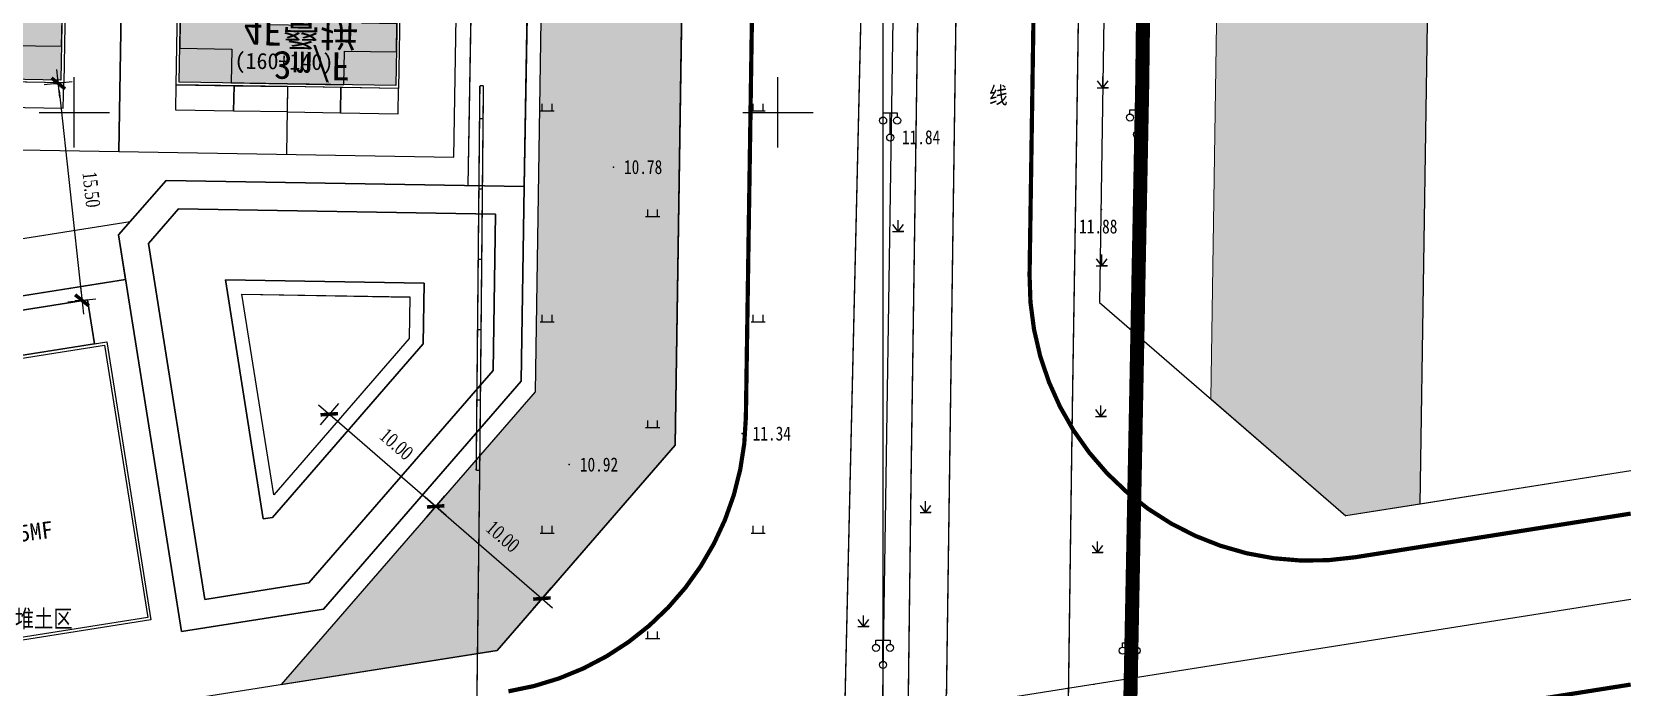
# Model space of a CAD drawing. Header units: millimetres. Extents: x -439850 to 440374, y 3556331 to 3581716.
# Drawn here: x 440082.7 to 440196.3, y 3581409.3 to 3581455.9 of the extents above; entities that cross this region are included whole.
import ezdxf
from ezdxf.enums import TextEntityAlignment as Align

# ---------------------------------------------------------------- set-up
doc = ezdxf.new("R2010")
doc.units = ezdxf.units.MM
doc.header["$LTSCALE"] = 1000
doc.header["$MEASUREMENT"] = 0
doc.linetypes.add('CENTER', pattern=[2, 1.25, -0.25, 0.25, -0.25])
for name, color, linetype in [('02E1水域', 131, 'Continuous'), ('02E1水域_H', 131, 'Continuous'), ('0总图道路侧石线铺装轮廓线 台阶 转折线 剖面图面层', 4, 'Continuous'), ('10G2防护绿地_H', 104, 'Continuous'), ('14中心线', 1, 'CENTER'), ('14缘石线', 7, 'Continuous'), ('14道路红线', 7, 'Continuous'), ('17特殊管线', 62, 'Continuous'), ('18标注', 7, 'Continuous'), ('DC调整', 1, 'Continuous'), ('dx', 250, 'Continuous'), ('F弹性', 55, 'Continuous'), ('TREE', 3, 'Continuous'), ('建筑外轮廓线', 6, 'Continuous'), ('文字', 7, 'Continuous'), ('道路', 7, 'Continuous'), ('铺装', 6, 'Continuous')]:
    doc.layers.add(name, color=color, linetype=linetype)
doc.styles.add('-黑体', font='simhei.ttf')
doc.styles.add('HZ', font='', dxfattribs={"width": 0.8})
doc.styles.add('坐标标注', font='times.ttf', dxfattribs={"width": 0.75})
doc.styles.add('样式 1', font='simhei.ttf')
doc.styles.get('HZ').set_extended_font_data('SimSun')
doc.dimstyles.new('FAST', dxfattribs={"dimtxt": 1, "dimasz": 0.5, "dimexe": 0.5, "dimexo": 0.5, "dimgap": 1, "dimtad": 1, "dimzin": 4, "dimdsep": 46, "dimtxsty": '坐标标注', "dimblk": '尺寸起止点', "dimcen": 1, "dimadec": 1, "dimazin": 1, "dimtfac": 1, "dimtmove": 2, "dimatfit": 3, "dimldrblk": 'ARCHTICK', "dimfxl": 1.25, "dimarcsym": 0})

# ---------------------------------------------------------------- blocks, each defined once
blk = doc.blocks.new('GC155')
for p, q in [((4, 0), (0.5, 0)), ((3.42, 0), (2.92, 0.5)), ((2.92, -0.5), (3.42, 0)), ((4, 0), (3.5, 0.5)), ((3.5, -0.5), (4, 0))]:
    blk.add_line(p, q)
blk.add_circle((0, 0), 0.5)
blk = doc.blocks.new('GC097')
for p, q in [((-1, 2.92), (-1, 3.52)), ((-1, 3.52), (1, 3.52)), ((0, 0.52), (0, 3.52)), ((1, 3.52), (1, 2.92))]:
    blk.add_line(p, q)
for centre in [(-1, 2.42), (1, 2.42), (0.01, 0)]:
    blk.add_circle(centre, 0.5)
blk = doc.blocks.new('GC124')
for p, q in [((0, -0.8), (-0.75, 0.2)), ((0, -0.8), (0, 0.8)), ((0, -0.8), (0.75, 0.2)), ((-0.8, -0.8), (0.75, -0.8)), ((0.8, -0.8), (0, -0.8))]:
    blk.add_line(p, q)
blk = doc.blocks.new('GC119')
for p, q in [((-1, 0), (1, 0)), ((-0.7, 0), (-0.7, 1)), ((0.7, 0), (0.7, 1))]:
    blk.add_line(p, q)
blk = doc.blocks.new('sagg21asa21fas')
at = {"ltscale": 0.02}
h = blk.add_hatch(color=40, dxfattribs=at)
h.dxf.hatch_style = 1
h.paths.add_polyline_path([(437140.67, 3586214.12), (437139.27, 3586214.12), (437139.27, 3586216.02), (437134.42, 3586216.02), (437134.42, 3586212.72), (437138.17, 3586212.72), (437138.17, 3586210.72), (437140.67, 3586210.72)])
h.paths.add_polyline_path([(437131.52, 3586216.02), (437126.67, 3586216.02), (437126.67, 3586214.12), (437125.27, 3586214.12), (437125.27, 3586210.72), (437127.77, 3586210.72), (437127.77, 3586212.72), (437131.52, 3586212.72)])
h.paths.add_polyline_path([(437140.67, 3586210.72), (437138.17, 3586210.72), (437138.17, 3586212.72), (437134.42, 3586212.72), (437134.42, 3586210.52), (437131.52, 3586210.52), (437131.52, 3586212.72), (437127.77, 3586212.72), (437127.77, 3586210.72), (437125.27, 3586210.72), (437125.27, 3586208.72), (437128.97, 3586208.72), (437128.97, 3586206.32), (437136.97, 3586206.32), (437136.97, 3586208.72), (437140.67, 3586208.72)])
h.paths.add_polyline_path([(437128.97, 3586208.72), (437125.27, 3586208.72), (437125.27, 3586206.32), (437128.97, 3586206.32)], flags=17)
h.paths.add_polyline_path([(437140.67, 3586208.72), (437136.97, 3586208.72), (437136.97, 3586206.32), (437140.67, 3586206.32)], flags=17)
h.paths.add_polyline_path([(437128.83, 3586206.87), (437136.95, 3586206.87), (437136.95, 3586208.98), (437128.83, 3586208.98)], flags=25)
at = {"color": 76, "ltscale": 0.02}
for p, q in [((437129.47, 3586218.22), (437129.47, 3586221.22)), ((437136.47, 3586218.22), (437136.47, 3586221.22)), ((437132.97, 3586206.12), (437132.97, 3586201.32))]:
    blk.add_line(p, q, dxfattribs=at)
blk.add_lwpolyline([(437129.47, 3586221.22), (437121.07, 3586221.22), (437121.07, 3586201.32), (437144.87, 3586201.32), (437144.87, 3586221.22), (437136.47, 3586221.22)], dxfattribs=at)
at = {"layer": '建筑外轮廓线', "color": 8}
for points in [[(437129.47, 3586218.22), (437131.74, 3586218.22), (437131.74, 3586216.22), (437129.47, 3586216.22)], [(437136.47, 3586218.22), (437134.19, 3586218.22), (437134.19, 3586216.22), (437136.47, 3586216.22)], [(437126.47, 3586217.62), (437129.47, 3586217.62), (437129.47, 3586216.22), (437126.47, 3586216.22)], [(437131.94, 3586218.02), (437131.94, 3586216.02), (437131.72, 3586216.02), (437131.72, 3586210.72), (437134.22, 3586210.72), (437134.22, 3586216.02), (437133.99, 3586216.02), (437133.99, 3586218.02)], [(437139.47, 3586217.62), (437136.47, 3586217.62), (437136.47, 3586216.22), (437139.47, 3586216.22)], [(437125.07, 3586206.12), (437129.17, 3586206.12), (437129.17, 3586204.32), (437125.07, 3586204.32)], [(437129.17, 3586206.12), (437132.97, 3586206.12), (437132.97, 3586204.32), (437129.17, 3586204.32)], [(437136.77, 3586206.12), (437132.97, 3586206.12), (437132.97, 3586204.32), (437136.77, 3586204.32)], [(437140.87, 3586206.12), (437136.77, 3586206.12), (437136.77, 3586204.32), (437140.87, 3586204.32)]]:
    blk.add_lwpolyline(points, close=True, dxfattribs=at)
at = {"layer": '建筑外轮廓线', "color": 6}
blk.add_lwpolyline([(437131.74, 3586218.22), (437131.74, 3586216.22), (437131.52, 3586216.22), (437131.52, 3586210.52), (437134.42, 3586210.52), (437134.42, 3586216.22), (437134.19, 3586216.22), (437134.19, 3586218.22)], close=True, dxfattribs=at)
blk.add_lwpolyline([(437134.42, 3586216.22), (437139.47, 3586216.22), (437139.47, 3586214.32), (437140.87, 3586214.32), (437140.87, 3586206.12), (437132.97, 3586206.12), (437125.07, 3586206.12), (437125.07, 3586214.32), (437126.47, 3586214.32), (437126.47, 3586216.22), (437131.52, 3586216.22)], dxfattribs=at)
at = {"layer": '建筑外轮廓线', "color": 8}
for points in [[(437134.42, 3586216.02), (437139.27, 3586216.02), (437139.27, 3586214.12), (437140.67, 3586214.12), (437140.67, 3586206.32), (437132.97, 3586206.32), (437125.27, 3586206.32), (437125.27, 3586214.12), (437126.67, 3586214.12), (437126.67, 3586216.02), (437131.52, 3586216.02)], [(437131.52, 3586212.72), (437127.77, 3586212.72), (437127.77, 3586210.72), (437125.27, 3586210.72), (437125.27, 3586208.72), (437128.97, 3586208.72), (437128.97, 3586206.32), (437136.97, 3586206.32), (437136.97, 3586208.72), (437140.67, 3586208.72), (437140.67, 3586210.72), (437138.17, 3586210.72), (437138.17, 3586212.72), (437134.42, 3586212.72)]]:
    blk.add_lwpolyline(points, dxfattribs=at)
at = {"layer": 'DC调整', "color": 3, "style": '样式 1'}
blk.add_text('(160+140)', height=1.147, dxfattribs=at).set_placement((437129.18, 3586207.34))
blk = doc.blocks.new('agdsgsdfaf')
at = {"layer": '0总图道路侧石线铺装轮廓线 台阶 转折线 剖面图面层', "color": 0}
blk.add_lwpolyline([(439486.16, 3581418.39), (439486.16, 3581421.56), (439479.2, 3581421.56), (439479.2, 3581421.39)], dxfattribs=at)
for points in [[(439479.2, 3581421.56), (439486.16, 3581421.56), (439486.16, 3581418.39), (439479.2, 3581418.39)], [(439462.06, 3581418.39), (439487.06, 3581418.39), (439487.06, 3581398.39), (439462.06, 3581398.39)], [(439462.26, 3581418.19), (439486.86, 3581418.19), (439486.86, 3581398.59), (439462.26, 3581398.59)]]:
    blk.add_lwpolyline(points, close=True, dxfattribs=at)
blk = doc.blocks.new('尺寸起止点')
for p, q in [((-2, 0), (2, 0)), ((0, -2), (0, 2))]:
    blk.add_line(p, q)
blk.add_lwpolyline([(-0.88, -0.88, 0.5, 0.5, 0), (0.88, 0.88, 0, 0, 0)], format="xyseb")
blk = doc.blocks.new('*D126')
at = {"layer": '18标注', "color": 0, "lineweight": -2, "ltscale": 0.02, "transparency": 16777216}
for p, q in [((440084.48, 3581452.21), (440084.09, 3581452.17)), ((440084.64, 3581451.73), (440086.22, 3581437.32)), ((440086.16, 3581436.81), (440085.78, 3581436.77))]:
    blk.add_line(p, q, dxfattribs=at)
at = {"layer": 'Defpoints', "color": 0, "ltscale": 0.02, "transparency": 16777216}
for p in [(440084.97, 3581452.27), (440086.27, 3581436.82), (440086.66, 3581436.86)]:
    blk.add_point(p, dxfattribs=at)
at = {"layer": '18标注', "color": 0, "lineweight": -2, "ltscale": 0.02, "transparency": 16777216, "xscale": 0.5, "yscale": 0.5, "zscale": 0.5}
for p, rotation in [((440084.59, 3581452.23), 96.24452158486967), ((440086.27, 3581436.82), 276.2445215848697)]:
    blk.add_blockref('尺寸起止点', p, dxfattribs=dict(at, rotation=rotation))
at = {"layer": '18标注', "color": 0, "ltscale": 0.02, "transparency": 16777216, "insert": (440086.93, 3581444.69), "char_height": 1, "attachment_point": 5, "rotation": 276.2445, "style": '坐标标注'}
blk.add_mtext('15.50', dxfattribs=at)
blk = doc.blocks.new('_ArchTick')
at = {"color": 0, "linetype": 'ByBlock', "const_width": 0.4}
blk.add_lwpolyline([(-0.5, -0.5), (0.5, 0.5)], dxfattribs=at)
blk = doc.blocks.new('*D79')
at = {"layer": '18标注', "color": 0, "lineweight": -2, "ltscale": 0.02, "transparency": 16777216}
blk.add_line((440111.78, 3581421.84), (440118.58, 3581415.94), dxfattribs=at)
at = {"layer": 'Defpoints', "color": 0, "ltscale": 0.02, "transparency": 16777216}
for p in [(440111.4, 3581422.17), (440118.95, 3581415.62), (440118.95, 3581415.62)]:
    blk.add_point(p, dxfattribs=at)
at = {"layer": '18标注', "color": 0, "lineweight": -2, "ltscale": 0.02, "transparency": 16777216, "xscale": 0.5, "yscale": 0.5, "zscale": 0.5}
for p, rotation in [((440111.4, 3581422.17), 139.0657942389311), ((440118.95, 3581415.62), 319.0657942389311)]:
    blk.add_blockref('尺寸起止点', p, dxfattribs=dict(at, rotation=rotation))
at = {"layer": '18标注', "color": 0, "ltscale": 0.02, "transparency": 16777216, "insert": (440116.17, 3581420.03), "char_height": 1, "attachment_point": 5, "rotation": 319.0658, "style": '坐标标注'}
blk.add_mtext('10.00', dxfattribs=at)
blk = doc.blocks.new('*D80')
at = {"layer": '18标注', "color": 0, "lineweight": -2, "ltscale": 0.02, "transparency": 16777216}
blk.add_line((440111.02, 3581422.5), (440104.22, 3581428.39), dxfattribs=at)
at = {"layer": 'Defpoints', "color": 0, "ltscale": 0.02, "transparency": 16777216}
for p in [(440103.84, 3581428.72), (440103.84, 3581428.72), (440111.4, 3581422.17)]:
    blk.add_point(p, dxfattribs=at)
at = {"layer": '18标注', "color": 0, "lineweight": -2, "ltscale": 0.02, "transparency": 16777216, "xscale": 0.5, "yscale": 0.5, "zscale": 0.5}
for p, rotation in [((440103.84, 3581428.72), 139.065794238008), ((440111.4, 3581422.17), 319.065794238008)]:
    blk.add_blockref('尺寸起止点', p, dxfattribs=dict(at, rotation=rotation))
at = {"layer": '18标注', "color": 0, "ltscale": 0.02, "transparency": 16777216, "insert": (440108.61, 3581426.59), "char_height": 1, "attachment_point": 5, "rotation": 319.0658, "style": '坐标标注'}
blk.add_mtext('10.00', dxfattribs=at)

msp = doc.modelspace()

# ---------------------------------------------------------------- hatches: boundary and pattern name
at = {"layer": '02E1水域_H', "extrusion": (0, 0, -1)}
msp.add_hatch(color=137, dxfattribs=at).paths.add_polyline_path([(-440184.707, 3581643.157), (-440169.705, 3581643.157), (-440166.464, 3581429.821), (-440176.072, 3581421.488), (-440181.352, 3581422.325)])
at = {"layer": '10G2防护绿地_H', "linetype": 'Continuous', "extrusion": (0, 0, -1)}
msp.add_hatch(color=256, dxfattribs=at).paths.add_polyline_path([(-440129.864, 3581522.226), (-440126.016, 3581531.286), (-440120.002, 3581531.387), (-440118.466, 3581430.318), (-440100.413, 3581409.502), (-440115.759, 3581411.933), (-440128.41, 3581426.521)])
msp.add_hatch(color=256, dxfattribs=at).paths.add_polyline_path([(-440129.864, 3581522.226), (-440126.016, 3581531.286), (-440120.002, 3581531.387), (-440118.466, 3581430.318), (-440100.413, 3581409.502), (-440115.759, 3581411.933), (-440128.41, 3581426.521)])

# ---------------------------------------------------------------- linework, layer by layer
at = {"layer": '02E1水域', "color": 7, "linetype": 'Continuous', "lineweight": 0, "ltscale": 0.02, "extrusion": (0, 0, -1)}
msp.add_lwpolyline([(-440169.705, 3581643.157), (-440166.464, 3581429.821), (-440176.072, 3581421.488), (-440181.352, 3581422.325), (-440184.707, 3581643.157)], dxfattribs=at)
at = {"layer": '10G2防护绿地_H', "linetype": 'Continuous', "extrusion": (0, 0, -1)}
msp.add_lwpolyline([(-440129.864, 3581522.226), (-440126.016, 3581531.286), (-440120.002, 3581531.387), (-440118.466, 3581430.318), (-440100.413, 3581409.502), (-440115.759, 3581411.933), (-440128.41, 3581426.521)], close=True, dxfattribs=at)
msp.add_lwpolyline([(-440129.864, 3581522.226), (-440126.016, 3581531.286), (-440120.002, 3581531.387), (-440118.466, 3581430.318), (-440100.413, 3581409.502), (-440115.759, 3581411.933), (-440128.41, 3581426.521)], close=True, dxfattribs=at)
at = {"layer": '14中心线', "extrusion": (0, 0, -1)}
for points in [[(-440146.703, 3581643.157), (-440143.117, 3581407.155)], [(-440143.117, 3581407.155), (-440196.305, 3581415.581)]]:
    msp.add_lwpolyline(points, dxfattribs=at)
at = {"layer": '14缘石线', "extrusion": (0, 0, -1), "const_width": 0.3}
for points in [[(-440156.704, 3581643.157), (-440153.596, 3581438.611)], [(-440176.723, 3581418.554), (-440196.305, 3581421.656)], [(-440196.305, 3581409.506), (-440169.825, 3581405.311)]]:
    msp.add_lwpolyline(points, dxfattribs=at)
for points in [[(-440176.723, 3581418.554, 0.4656296), (-440153.596, 3581438.611)], [(-440116.572, 3581409.025, -0.3646012), (-440133.44, 3581428.475)]]:
    msp.add_lwpolyline(points, format="xyb", dxfattribs=at)
at = {"layer": '14道路红线', "extrusion": (0, 0, -1)}
for points in [[(-440161.704, 3581643.157), (-440158.567, 3581436.67)], [(-440129.864, 3581522.226), (-440128.41, 3581426.521)], [(-440158.567, 3581436.67), (-440176.072, 3581421.488)], [(-440115.759, 3581411.933), (-440128.41, 3581426.521)], [(-440196.305, 3581424.693), (-440176.072, 3581421.488)], [(-440115.759, 3581411.933), (-439785.018, 3581359.538)], [(-440158.155, 3581409.538), (-440158.154, 3581409.487)]]:
    msp.add_lwpolyline(points, dxfattribs=at)
at = {"layer": '14道路红线', "extrusion": (0, 0, -1), "const_width": 0.3}
msp.add_lwpolyline([(-440134.863, 3581522.15), (-440133.44, 3581428.475)], dxfattribs=at)
at = {"layer": '17特殊管线', "color": 1, "linetype": 'ByBlock', "extrusion": (0, 0, -1), "const_width": 1}
msp.add_lwpolyline([(-440160.939, 3581372.259), (-440160.69, 3581404.945), (-440161.602, 3581452.256), (-440162.243, 3581505.36), (-440162.809, 3581562.589), (-440163.16, 3581588.739)], dxfattribs=at)
at = {"layer": 'dx', "color": 250, "linetype": 'Continuous'}
for p, q in [((440085.723, 3581447.674), (440085.723, 3581452.674)), ((440135.723, 3581447.674), (440135.723, 3581452.674)), ((440083.223, 3581450.174), (440088.223, 3581450.174)), ((440133.223, 3581450.174), (440138.223, 3581450.174))]:
    msp.add_line(p, q, dxfattribs=at)
at = {"layer": 'dx', "color": 250, "linetype": 'Continuous', "const_width": 0.1, "flags": 128}
for points in [[(440140.433, 3581406.172), (440142.577, 3581498.517), (440142.986, 3581588.96)], [(440146.986, 3581550.294), (440145.173, 3581423.865)], [(440143.188, 3581361.913), (440143.181, 3581466.861), (440144.171, 3581546.594)], [(440160.69, 3581404.945), (440161.602, 3581452.256), (440162.182, 3581503.01)], [(440114.28, 3581424.732), (440114.542, 3581452.083)], [(440114.53, 3581424.729), (440114.792, 3581452.081)], [(440114.53, 3581424.729), (440114.792, 3581452.081)], [(440114.52, 3581449.73), (440114.77, 3581449.728)], [(440114.472, 3581444.73), (440114.722, 3581444.728)], [(440114.424, 3581439.731), (440114.674, 3581439.728)], [(440114.376, 3581434.731), (440114.626, 3581434.729)], [(440114.328, 3581429.731), (440114.578, 3581429.729)], [(440114.53, 3581424.729), (440114.253, 3581402.157)], [(440145.173, 3581423.865), (440144.395, 3581362.092)]]:
    msp.add_lwpolyline(points, dxfattribs=at)
for points in [[(440145.462, 3581407.036, 0.1941784), (440147.691, 3581408.76), (440148.99, 3581501.657), (440149.604, 3581551.856)], [(440155.831, 3581370.061, 0.0000167), (440156.07, 3581387.493, 0.0000359), (440156.18, 3581395.62), (440156.577, 3581425.005, -0.0006026), (440156.695, 3581432.904, 0.0002998), (440156.944, 3581448.78, 0.0001965), (440157.084, 3581458.373, -0.0001071), (440157.338, 3581475.968, -0.0012868), (440157.523, 3581486.679, 0.0020282), (440157.63, 3581493.475, 0.0038331)]]:
    msp.add_lwpolyline(points, format="xyb", dxfattribs=at)
at = {"layer": 'dx', "color": 250, "linetype": 'Continuous', "flags": 128}
msp.add_lwpolyline([(439773.15, 3581479.298), (439789.576, 3581491.898), (439822.644, 3581538.069), (439827.705, 3581545.329), (440130.137, 3581540.217), (440128.41, 3581426.521), (440115.759, 3581411.933), (439785.018, 3581359.538), (439765.358, 3581376.493), (439765.566, 3581397.896, -0.0416138), (439773.15, 3581479.298)], format="xyb", dxfattribs=at)
at = {"layer": 'dx', "color": 250, "linetype": 'Continuous', "const_width": 0.1, "elevation": 0.25, "flags": 128}
for points in [[(440114.792, 3581452.081), (440114.542, 3581452.083)], [(440114.53, 3581424.729), (440114.28, 3581424.732)]]:
    msp.add_lwpolyline(points, dxfattribs=at)
at = {"layer": 'dx', "color": 250, "linetype": 'Continuous'}
for p in [(440143.781, 3581448.41, 11.841), (440143.781, 3581448.41, 11.841), (440124.031, 3581446.292, 10.78), (440124.031, 3581446.292, 10.78), (440158.711, 3581443.261, 11.881), (440158.711, 3581443.261, 11.881), (440133.172, 3581427.352, 11.335), (440133.172, 3581427.352, 11.335), (440120.895, 3581425.145, 10.919), (440120.895, 3581425.145, 10.919)]:
    msp.add_point(p, dxfattribs=at)
at = {"layer": 'F弹性', "color": 7, "ltscale": 0.02, "extrusion": (0, 0, -1)}
msp.add_lwpolyline([(-440196.305, 3581424.693), (-440181.352, 3581422.325), (-440184.707, 3581643.157)], dxfattribs=at)
at = {"layer": 'TREE', "color": 145, "ltscale": 0.02}
msp.add_lwpolyline([(440079.786, 3581435.774), (440086.661, 3581436.863), (440087.157, 3581433.727), (440088.046, 3581433.867), (440091.176, 3581414.114), (440066.484, 3581410.202), (440063.354, 3581429.956), (440080.283, 3581432.638), (440079.786, 3581435.774)], dxfattribs=at)
at = {"layer": '道路', "color": 145, "ltscale": 0.02, "extrusion": (0, 0, -1)}
for p, q in [((440118.578, 3581497.51), (440117.689, 3581444.916)), ((440114.161, 3581472.878), (440113.689, 3581444.983)), ((440089.689, 3581442.405), (439969.695, 3581423.395)), ((440089.37, 3581438.304), (439970.32, 3581419.444))]:
    msp.add_line(p, q, dxfattribs=at)
at = {"layer": '道路', "color": 145, "ltscale": 0.02}
for points in [[(440093.336, 3581413.268), (440088.869, 3581441.461), (440092.243, 3581445.344), (440117.688, 3581444.916)], [(440094.998, 3581415.557), (440090.991, 3581440.853), (440093.141, 3581443.329), (440115.658, 3581442.95)], [(440099.154, 3581421.277), (440096.462, 3581438.272), (440110.583, 3581438.035)], [(440099.894, 3581422.997), (440097.636, 3581437.252), (440109.568, 3581437.052)]]:
    msp.add_lwpolyline(points, dxfattribs=at)
at = {"layer": '道路', "color": 145, "ltscale": 0.02, "extrusion": (0, 0, -1)}
for points in [[(-440117.688, 3581444.916), (-440117.477, 3581431.061), (-440103.434, 3581414.868), (-440093.336, 3581413.268)], [(-440115.658, 3581442.95), (-440115.489, 3581431.82), (-440102.401, 3581416.729), (-440094.998, 3581415.557)], [(-440110.583, 3581438.035), (-440110.517, 3581433.719), (-440099.818, 3581421.382), (-440099.154, 3581421.277)], [(-440109.568, 3581437.052), (-440109.523, 3581434.099), (-440099.894, 3581422.997)]]:
    msp.add_lwpolyline(points, dxfattribs=at)
at = {"layer": '铺装', "ltscale": 0.02}
msp.add_lwpolyline([(439934.212, 3581506.624), (440108.887, 3581503.671, -0.4316029), (440114.568, 3581496.935), (440113.689, 3581444.983), (440117.688, 3581444.923), (440118.579, 3581497.679, 0.4092721), (440108.748, 3581507.678), (439942.026, 3581510.492, -0.4092721)], format="xyb", dxfattribs=at)
for points in [[(440092.243, 3581445.344), (440088.869, 3581441.461), (440093.336, 3581413.268), (440103.434, 3581414.868), (440117.477, 3581431.061), (440117.688, 3581444.916)], [(440093.141, 3581443.329), (440090.991, 3581440.853), (440094.998, 3581415.557), (440102.401, 3581416.729), (440115.489, 3581431.82), (440115.658, 3581442.95)], [(440089.689, 3581442.405), (439969.695, 3581423.395), (439970.32, 3581419.444), (440089.37, 3581438.304), (440088.869, 3581441.461)], [(440096.462, 3581438.272), (440099.154, 3581421.277), (440099.818, 3581421.382), (440110.517, 3581433.719), (440110.583, 3581438.035)], [(440097.636, 3581437.252), (440109.568, 3581437.071), (440109.523, 3581434.099), (440099.894, 3581422.997)]]:
    msp.add_lwpolyline(points, close=True, dxfattribs=at)

# ---------------------------------------------------------------- block references
at = {"layer": '0总图道路侧石线铺装轮廓线 台阶 转折线 剖面图面层', "color": 0, "rotation": 9.001958636968599}
msp.add_blockref('agdsgsdfaf', (566392.34, -24637.926), dxfattribs=at)
at = {"layer": 'dx', "color": 250, "linetype": 'Continuous'}
for xscale, yscale, zscale, rotation in [(0.5000000000000542, 0.5000000000000542, 0.5000000000000542, 89.34562617733), (0.5000000001389876, 0.5000000001389876, 0.5000000001389876, 268.894818012324)]:
    msp.add_blockref('GC155', (440161.602, 3581452.256, 14.671), dxfattribs=dict(at, xscale=xscale, yscale=yscale, zscale=zscale, rotation=rotation))
at = {"layer": 'dx', "color": 250, "linetype": 'Continuous', "xscale": 0.5, "yscale": 0.5, "zscale": 0.5}
for name, p in [('GC124', (440158.803, 3581452.318)), ('GC119', (440119.32, 3581450.277)), ('GC119', (440134.32, 3581450.277)), ('GC097', (440143.69, 3581448.386, 11.84)), ('GC097', (440161.229, 3581448.598, 14.832)), ('GC119', (440126.82, 3581442.777)), ('GC124', (440144.263, 3581442.115)), ('GC124', (440158.725, 3581439.675)), ('GC119', (440119.32, 3581435.277)), ('GC119', (440134.32, 3581435.277)), ('GC124', (440158.67, 3581428.948)), ('GC119', (440126.82, 3581427.777)), ('GC124', (440146.212, 3581422.139)), ('GC119', (440119.32, 3581420.277)), ('GC119', (440134.32, 3581420.277)), ('GC124', (440158.433, 3581419.281)), ('GC124', (440141.795, 3581414.022)), ('GC119', (440126.82, 3581412.777)), ('GC097', (440143.183, 3581410.903, 11.93)), ('GC097', (440160.705, 3581410.706, 13.349))]:
    msp.add_blockref(name, p, dxfattribs=at)
at = {"layer": '建筑外轮廓线', "color": 3, "zscale": -1, "rotation": 359.0316652261323}
for p in [(-57599.723, 3145.911), (-57575.927, 3145.509)]:
    msp.add_blockref('sagg21asa21fas', p, dxfattribs=at)

# ---------------------------------------------------------------- texts
at = {"layer": 'dx', "color": 250, "linetype": 'Continuous', "style": 'HZ', "width": 0.8}
for s, height, p in [('线', 1.2, (440151.379, 3581451.415)), ('堆土区', 1.25, (440083.553, 3581414.21))]:
    msp.add_text(s, height=height, rotation=0.00034, dxfattribs=at).set_placement(p, align=Align.MIDDLE)
for s, p in [('11.84', (440144.531, 3581447.91, 11.841)), ('10.78', (440124.781, 3581445.792, 10.78)), ('11.88', (440157.114, 3581441.57, 11.881)), ('11.34', (440133.922, 3581426.852, 11.335)), ('10.92', (440121.645, 3581424.645, 10.919))]:
    msp.add_text(s, height=1, rotation=0.00034, dxfattribs=at).set_placement(p)
at = {"layer": '文字', "ltscale": 0.02, "style": '-黑体', "text_generation_flag": 4}
for s, p in [('4F叠拼', (440097.77, 3581456.953)), ('3m/F', (440099.871, 3581454.512))]:
    msp.add_text(s, height=2, rotation=359.22341, dxfattribs=at).set_placement(p)
at = {"layer": '文字', "ltscale": 0.02, "style": '-黑体'}
msp.add_text('一层6MF/二层4.5MF', height=1.2, rotation=7.05475, dxfattribs=at).set_placement((440070.479, 3581418.24))

# ---------------------------------------------------------------- dimensions: what is measured, and where the dimension line sits
at = {"layer": '18标注', "color": 3, "ltscale": 0.02}
for p1, p2, distance, picture, middle in [((440084.975, 3581452.268), (440086.661, 3581436.863), -0.389, '*D126', (440086.932, 3581444.687)), ((440111.399, 3581422.169), (440103.844, 3581428.721), 0, '*D80', (440108.611, 3581426.586)), ((440111.399, 3581422.169), (440118.953, 3581415.617), 0, '*D79', (440116.166, 3581420.034))]:
    dim = msp.add_aligned_dim(p1=p1, p2=p2, distance=distance, dimstyle='FAST', dxfattribs=at)
    dim.commit()
    dim.dimension.update_dxf_attribs({"geometry": picture, "text_midpoint": middle})

doc.saveas('drawing.dxf')
